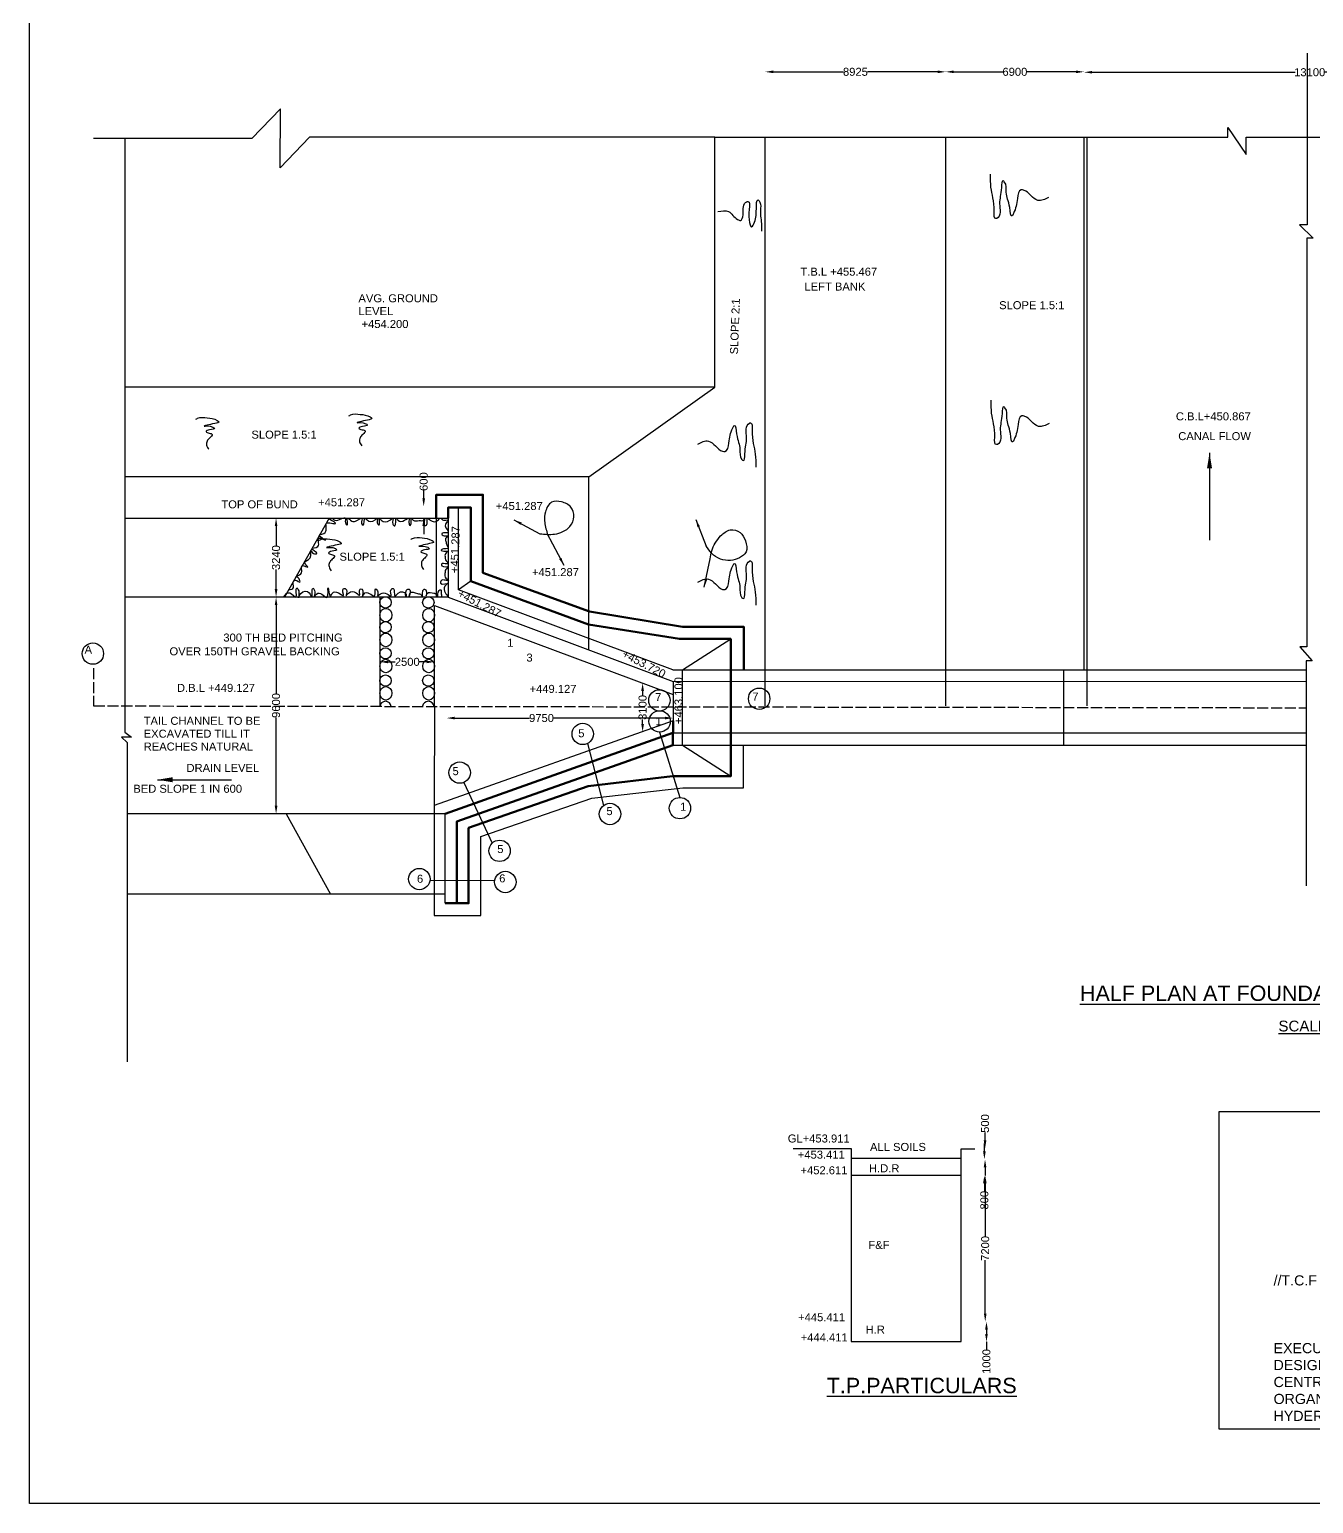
# Model space of a CAD drawing. Header units: millimetres. Extents: x 2125893 to 2182826, y 45591298 to 45629719.
# Drawn here: x 2125893 to 2146750, y 45591298 to 45615236 of the extents above; entities that cross this region are included whole.
import ezdxf

# ---------------------------------------------------------------- set-up
doc = ezdxf.new("R2010")
doc.units = ezdxf.units.MM
doc.header["$LTSCALE"] = 15
doc.header["$MEASUREMENT"] = 0
doc.header["$PDMODE"] = 32
doc.header["$PDSIZE"] = 300
doc.linetypes.add('ACAD_ISO02W100', pattern=[15, 12, -3])
for name, color, linetype in [('DIMENSIONS', 7, 'Continuous'), ('DRAWING', 2, 'Continuous'), ('TEXT', 7, 'Continuous')]:
    doc.layers.add(name, color=color, linetype=linetype)
doc.styles.get("Standard").update_dxf_attribs({"font": 'arial.ttf', "height": 130})
doc.dimstyles.get("Standard").update_dxf_attribs({"dimtxt": 130, "dimasz": 130, "dimexe": 0.18, "dimexo": 0.0625, "dimgap": 0.09, "dimtad": 0, "dimdec": 0, "dimzin": 0, "dimdsep": 46, "dimtxsty": 'Standard', "dimcen": 0.09, "dimse1": 1, "dimse2": 1, "dimadec": 0, "dimazin": 0, "dimtfac": 1, "dimtdec": 0, "dimtofl": 0, "dimtmove": 0, "dimatfit": 3, "dimfxl": 1, "dimtolj": 1, "dimtzin": 0, "dimarcsym": 0})

# ---------------------------------------------------------------- blocks, each defined once
blk = doc.blocks.new('*D76')
at = {"layer": 'Defpoints', "color": 0}
for p in [(2140776, 45614548), (2137843, 45613485), (2140776, 45613485)]:
    blk.add_point(p, dxfattribs=at)
at = {"layer": 'DIMENSIONS', "color": 0, "lineweight": -2}
for p, q in [((2137973, 45614548), (2139114, 45614548)), ((2140646, 45614548), (2139504, 45614548))]:
    blk.add_line(p, q, dxfattribs=at)
at = {"layer": 'DIMENSIONS', "color": 0}
for points in [[(2137973, 45614570), (2137973, 45614527), (2137843, 45614548)], [(2140646, 45614570), (2140646, 45614527), (2140776, 45614548)]]:
    blk.add_solid(points, dxfattribs=at)
at = {"layer": 'DIMENSIONS', "color": 0, "insert": (2139309, 45614548), "char_height": 130, "attachment_point": 5}
blk.add_mtext('\\A1;8925', dxfattribs=at)
blk = doc.blocks.new('*D77')
at = {"layer": 'Defpoints', "color": 0}
for p in [(2143023, 45614548), (2140776, 45613485), (2143023, 45613485)]:
    blk.add_point(p, dxfattribs=at)
at = {"layer": 'DIMENSIONS', "color": 0, "lineweight": -2}
for p, q in [((2140906, 45614548), (2141705, 45614548)), ((2142893, 45614548), (2142094, 45614548))]:
    blk.add_line(p, q, dxfattribs=at)
at = {"layer": 'DIMENSIONS', "color": 0}
for points in [[(2140906, 45614570), (2140906, 45614527), (2140776, 45614548)], [(2142893, 45614570), (2142893, 45614527), (2143023, 45614548)]]:
    blk.add_solid(points, dxfattribs=at)
at = {"layer": 'DIMENSIONS', "color": 0, "insert": (2141899, 45614548), "char_height": 130, "attachment_point": 5}
blk.add_mtext('\\A1;6900', dxfattribs=at)
blk = doc.blocks.new('*D78')
at = {"layer": 'Defpoints', "color": 0}
for p in [(2143023, 45614548), (2150353, 45614572), (2150353, 45614541)]:
    blk.add_point(p, dxfattribs=at)
at = {"layer": 'DIMENSIONS', "color": 0, "lineweight": -2}
for p, q in [((2143153, 45614541), (2146450, 45614541)), ((2150223, 45614541), (2146926, 45614541))]:
    blk.add_line(p, q, dxfattribs=at)
at = {"layer": 'DIMENSIONS', "color": 0}
for points in [[(2143153, 45614563), (2143153, 45614520), (2143023, 45614541)], [(2150223, 45614563), (2150223, 45614520), (2150353, 45614541)]]:
    blk.add_solid(points, dxfattribs=at)
at = {"layer": 'DIMENSIONS', "color": 0, "insert": (2146688, 45614541), "char_height": 130, "attachment_point": 5}
blk.add_mtext('\\A1;13100', dxfattribs=at)
blk = doc.blocks.new('*D90')
at = {"layer": 'Defpoints', "color": 0}
for p in [(2135847, 45604624), (2135852, 45604624), (2135837, 45603828)]:
    blk.add_point(p, dxfattribs=at)
at = {"layer": 'DIMENSIONS', "color": 0, "lineweight": -2}
for p, q in [((2135852, 45604494), (2135852, 45604420)), ((2135852, 45603958), (2135852, 45604032))]:
    blk.add_line(p, q, dxfattribs=at)
at = {"layer": 'DIMENSIONS', "color": 0}
for points in [[(2135830, 45604494), (2135874, 45604494), (2135852, 45604624)], [(2135830, 45603958), (2135874, 45603958), (2135852, 45603828)]]:
    blk.add_solid(points, dxfattribs=at)
at = {"layer": 'DIMENSIONS', "color": 0, "insert": (2135852, 45604226), "char_height": 130, "attachment_point": 5, "rotation": 90}
blk.add_mtext('\\A1;3100', dxfattribs=at)
blk = doc.blocks.new('*D91')
at = {"layer": 'Defpoints', "color": 0}
for p in [(2132669, 45604090), (2136346, 45604090), (2136346, 45604054)]:
    blk.add_point(p, dxfattribs=at)
at = {"layer": 'DIMENSIONS', "color": 0, "lineweight": -2}
for p, q in [((2132799, 45604054), (2134016, 45604054)), ((2136216, 45604054), (2134404, 45604054))]:
    blk.add_line(p, q, dxfattribs=at)
at = {"layer": 'DIMENSIONS', "color": 0}
for points in [[(2132799, 45604075), (2132799, 45604032), (2132669, 45604054)], [(2136216, 45604075), (2136216, 45604032), (2136346, 45604054)]]:
    blk.add_solid(points, dxfattribs=at)
at = {"layer": 'DIMENSIONS', "color": 0, "insert": (2134210, 45604054), "char_height": 130, "attachment_point": 5}
blk.add_mtext('\\A1;9750', dxfattribs=at)
blk = doc.blocks.new('*D92')
at = {"layer": 'Defpoints', "color": 0}
for p in [(2131584, 45604966), (2131584, 45604966), (2132473, 45604951)]:
    blk.add_point(p, dxfattribs=at)
at = {"layer": 'DIMENSIONS', "color": 0, "lineweight": -2}
for p, q in [((2131714, 45604966), (2131833, 45604966)), ((2132343, 45604966), (2132224, 45604966))]:
    blk.add_line(p, q, dxfattribs=at)
at = {"layer": 'DIMENSIONS', "color": 0}
for points in [[(2131714, 45604987), (2131714, 45604944), (2131584, 45604966)], [(2132343, 45604987), (2132343, 45604944), (2132473, 45604966)]]:
    blk.add_solid(points, dxfattribs=at)
at = {"layer": 'DIMENSIONS', "color": 0, "insert": (2132029, 45604966), "char_height": 130, "attachment_point": 5}
blk.add_mtext('\\A1;2500', dxfattribs=at)
blk = doc.blocks.new('*D93')
at = {"layer": 'Defpoints', "color": 0}
for p in [(2129898, 45606017), (2129898, 45606017), (2129898, 45602499)]:
    blk.add_point(p, dxfattribs=at)
at = {"layer": 'DIMENSIONS', "color": 0, "lineweight": -2}
for p, q in [((2129898, 45605887), (2129898, 45604452)), ((2129898, 45602629), (2129898, 45604064))]:
    blk.add_line(p, q, dxfattribs=at)
at = {"layer": 'DIMENSIONS', "color": 0}
for points in [[(2129877, 45605887), (2129920, 45605887), (2129898, 45606017)], [(2129877, 45602629), (2129920, 45602629), (2129898, 45602499)]]:
    blk.add_solid(points, dxfattribs=at)
at = {"layer": 'DIMENSIONS', "color": 0, "insert": (2129898, 45604258), "char_height": 130, "attachment_point": 5, "rotation": 90}
blk.add_mtext('\\A1;9600', dxfattribs=at)
blk = doc.blocks.new('*D94')
at = {"layer": 'Defpoints', "color": 0}
for p in [(2129898, 45607301), (2129898, 45607301), (2129898, 45606017)]:
    blk.add_point(p, dxfattribs=at)
at = {"layer": 'DIMENSIONS', "color": 0, "lineweight": -2}
for p, q in [((2129898, 45607171), (2129898, 45606853)), ((2129898, 45606147), (2129898, 45606465))]:
    blk.add_line(p, q, dxfattribs=at)
at = {"layer": 'DIMENSIONS', "color": 0}
for points in [[(2129877, 45607171), (2129920, 45607171), (2129898, 45607301)], [(2129877, 45606147), (2129920, 45606147), (2129898, 45606017)]]:
    blk.add_solid(points, dxfattribs=at)
at = {"layer": 'DIMENSIONS', "color": 0, "insert": (2129898, 45606659), "char_height": 130, "attachment_point": 5, "rotation": 90}
blk.add_mtext('\\A1;3240', dxfattribs=at)
blk = doc.blocks.new('*D95')
at = {"layer": 'Defpoints', "color": 0}
for p in [(2132296, 45607490), (2132499, 45607490), (2132499, 45607301)]:
    blk.add_point(p, dxfattribs=at)
at = {"layer": 'DIMENSIONS', "color": 0, "lineweight": -2}
for p, q in [((2132296, 45607620), (2132296, 45607750)), ((2132296, 45607171), (2132296, 45607041))]:
    blk.add_line(p, q, dxfattribs=at)
at = {"layer": 'DIMENSIONS', "color": 0}
for points in [[(2132275, 45607620), (2132318, 45607620), (2132296, 45607490)], [(2132275, 45607171), (2132318, 45607171), (2132296, 45607301)]]:
    blk.add_solid(points, dxfattribs=at)
at = {"layer": 'DIMENSIONS', "color": 0, "insert": (2132296, 45607894), "char_height": 130, "attachment_point": 5, "rotation": 90}
blk.add_mtext('\\A1;600', dxfattribs=at)
blk = doc.blocks.new('*D97')
at = {"layer": 'Defpoints', "color": 0}
for p in [(2141434, 45594253), (2141426, 45593922), (2141437, 45593922)]:
    blk.add_point(p, dxfattribs=at)
at = {"layer": 'DIMENSIONS', "color": 0, "lineweight": -2}
for p, q in [((2141437, 45594123), (2141437, 45594052)), ((2141437, 45593922), (2141437, 45593792))]:
    blk.add_line(p, q, dxfattribs=at)
at = {"layer": 'DIMENSIONS', "color": 0}
for points in [[(2141416, 45594123), (2141459, 45594123), (2141437, 45594253)], [(2141416, 45594052), (2141459, 45594052), (2141437, 45593922)]]:
    blk.add_solid(points, dxfattribs=at)
at = {"layer": 'DIMENSIONS', "color": 0, "insert": (2141437, 45593604), "char_height": 130, "attachment_point": 5, "rotation": 90}
blk.add_mtext('\\A1;1000', dxfattribs=at)
blk = doc.blocks.new('*D98')
at = {"layer": 'Defpoints', "color": 0}
for p in [(2141413, 45596630), (2141417, 45596630), (2141434, 45594253)]:
    blk.add_point(p, dxfattribs=at)
at = {"layer": 'DIMENSIONS', "color": 0, "lineweight": -2}
for p, q in [((2141417, 45596500), (2141417, 45595635)), ((2141417, 45594383), (2141417, 45595248))]:
    blk.add_line(p, q, dxfattribs=at)
at = {"layer": 'DIMENSIONS', "color": 0}
for points in [[(2141396, 45596500), (2141439, 45596500), (2141417, 45596630)], [(2141396, 45594383), (2141439, 45594383), (2141417, 45594253)]]:
    blk.add_solid(points, dxfattribs=at)
at = {"layer": 'DIMENSIONS', "color": 0, "insert": (2141417, 45595441), "char_height": 130, "attachment_point": 5, "rotation": 90}
blk.add_mtext('\\A1;7200', dxfattribs=at)
blk = doc.blocks.new('*D99')
at = {"layer": 'Defpoints', "color": 0}
for p in [(2141414, 45597065), (2141422, 45597065), (2141424, 45596887)]:
    blk.add_point(p, dxfattribs=at)
at = {"layer": 'DIMENSIONS', "color": 0, "lineweight": -2}
for p, q in [((2141414, 45597195), (2141414, 45597325)), ((2141414, 45596757), (2141414, 45596627))]:
    blk.add_line(p, q, dxfattribs=at)
at = {"layer": 'DIMENSIONS', "color": 0}
for points in [[(2141393, 45597195), (2141436, 45597195), (2141414, 45597065)], [(2141393, 45596757), (2141436, 45596757), (2141414, 45596887)]]:
    blk.add_solid(points, dxfattribs=at)
at = {"layer": 'DIMENSIONS', "color": 0, "insert": (2141414, 45597469), "char_height": 130, "attachment_point": 5, "rotation": 90}
blk.add_mtext('\\A1;500', dxfattribs=at)
blk = doc.blocks.new('*D100')
at = {"layer": 'Defpoints', "color": 0}
for p in [(2141414, 45596887), (2141403, 45596627), (2141414, 45596627)]:
    blk.add_point(p, dxfattribs=at)
at = {"layer": 'DIMENSIONS', "color": 0, "lineweight": -2}
for p, q in [((2141403, 45597017), (2141403, 45597147)), ((2141403, 45596497), (2141403, 45596367))]:
    blk.add_line(p, q, dxfattribs=at)
at = {"layer": 'DIMENSIONS', "color": 0}
for points in [[(2141382, 45597017), (2141425, 45597017), (2141403, 45596887)], [(2141382, 45596497), (2141425, 45596497), (2141403, 45596627)]]:
    blk.add_solid(points, dxfattribs=at)
at = {"layer": 'DIMENSIONS', "color": 0, "insert": (2141403, 45596224), "char_height": 130, "attachment_point": 5, "rotation": 90}
blk.add_mtext('\\A1;800', dxfattribs=at)

msp = doc.modelspace()

# ---------------------------------------------------------------- linework, layer by layer
at = {"layer": 'DIMENSIONS', "color": 0}
for points in [[(2182520.7, 45591297.9), (2125892.7, 45591297.9), (2125892.7, 45629719.1), (2182520.7, 45629719.1)], [(2150527.9, 45592505.8), (2145219.6, 45592505.8), (2145219.6, 45597663.5), (2150527.9, 45597663.5)]]:
    msp.add_lwpolyline(points, close=True, dxfattribs=at)
for points in [[(2132499.1, 45607301.3), (2132499.1, 45606016.7)], [(2142689.8, 45604839.1), (2142689.8, 45603614.9)], [(2136128.5, 45603824.7), (2136458.6, 45602764)], [(2134956.6, 45603639.9), (2135218.3, 45602634.6)], [(2132947.8, 45603008.9), (2133409.5, 45602023.7)], [(2130062.6, 45602499.4), (2130779.9, 45601192.8)], [(2132397.3, 45601414.2), (2133450.9, 45601419.1)], [(2138297.9, 45597061.2), (2139241.4, 45597061.2), (2139241.4, 45593928.3), (2141026.4, 45593928.3), (2141026.4, 45597056.2), (2141247.2, 45597056.2)], [(2139241.4, 45596907.5), (2141026.4, 45596907.5)], [(2141026.4, 45596625.5), (2139241.4, 45596625.5)]]:
    msp.add_lwpolyline(points, dxfattribs=at)
for centre in [(2126922.1, 45605101.1), (2136124.7, 45604340.1), (2137745.5, 45604366.7), (2136128.5, 45603998.3), (2134879.9, 45603795.6), (2132880.5, 45603168.9), (2136458.6, 45602590.4), (2135322, 45602495.4), (2133528.7, 45601897.5), (2132225.6, 45601439.4), (2133622.3, 45601391.2)]:
    msp.add_circle(centre, 173.6, dxfattribs=at)
for centre, major_axis, ratio in [((2131676, 45605931.1), (-93.3, -0.6), 0.9727888), ((2132371.6, 45605931.1), (-93.3, -0.6), 0.9727888), ((2131676, 45605529.5), (-93.3, -0.6), 0.9727888), ((2131681.7, 45605725), (0, -110.5), 0.8735631), ((2132371.6, 45605529.5), (-93.3, -0.6), 0.9727888), ((2132377.4, 45605725), (0, -110.5), 0.8735631), ((2131681.7, 45605323.3), (0, -110.5), 0.8735631), ((2132377.4, 45605323.3), (0, -110.5), 0.8735631), ((2131676, 45605104.5), (-93.3, -0.6), 0.9727888), ((2132371.6, 45605104.5), (-93.3, -0.6), 0.9727888), ((2131681.7, 45604898.4), (0, -110.5), 0.8735631), ((2132377.4, 45604898.4), (0, -110.5), 0.8735631), ((2131676, 45604662.3), (-93.3, -0.6), 0.9727888), ((2132371.6, 45604662.3), (-93.3, -0.6), 0.9727888), ((2131681.7, 45604456.2), (0, -110.5), 0.8735631), ((2132377.4, 45604456.2), (0, -110.5), 0.8735631)]:
    msp.add_ellipse(centre, major_axis=major_axis, ratio=ratio, dxfattribs=at)
for centre in [(2131676, 45604235.3), (2132371.6, 45604235.3)]:
    msp.add_ellipse(centre, major_axis=(-93.3, -0.6), ratio=0.9727888, start_param=3.2295936, end_param=6.178019, dxfattribs=at)
for points in [[(2142445.2, 45612509.7), (2142271.3, 45612461.2), (2142158, 45612540), (2142040.7, 45612626.9), (2142003.7, 45612631), (2141941.7, 45612493.1), (2141874.9, 45612246.1), (2141852, 45612207.3), (2141815.1, 45612343.7), (2141759.3, 45612592.1), (2141727.4, 45612762.4), (2141709.4, 45612776.3), (2141680.5, 45612670.8), (2141651.6, 45612405.5), (2141604.6, 45612168.1), (2141590.7, 45612164.1), (2141560.7, 45612279.1), (2141510.9, 45612672.9), (2141500.9, 45612884)], [(2137072.5, 45612278.1), (2137249.4, 45612278.1), (2137395.9, 45612148.8), (2137440.4, 45612134.7), (2137482.9, 45612223.5), (2137543.6, 45612439), (2137560.8, 45612443), (2137582, 45612313.8), (2137636.6, 45612042.1), (2137656.8, 45612079.4), (2137699.3, 45612324.9), (2137727.6, 45612467.3), (2137756.9, 45612432.9), (2137766, 45612299.6), (2137785.3, 45612051.7), (2137783.2, 45611959.8)], [(2142455.8, 45608839.4), (2142281.9, 45608790.9), (2142168.6, 45608869.8), (2142051.3, 45608956.7), (2142014.3, 45608960.7), (2141952.4, 45608822.8), (2141885.6, 45608575.9), (2141862.6, 45608537), (2141825.8, 45608673.5), (2141769.9, 45608921.9), (2141738, 45609092.1), (2141720.1, 45609106.1), (2141691.2, 45609000.5), (2141662.2, 45608735.2), (2141615.2, 45608497.8), (2141601.3, 45608493.8), (2141571.3, 45608608.8), (2141521.5, 45609002.6), (2141511.5, 45609213.7)], [(2131081.7, 45608960.5), (2131107.8, 45608977.1), (2131266, 45608985.6), (2131427.5, 45608942.8), (2131453, 45608922), (2131386, 45608893.7), (2131213.8, 45608849.6), (2131356.8, 45608834.3), (2131380, 45608814.4), (2131303.1, 45608791.2), (2131245, 45608760.8), (2131294.5, 45608736.8), (2131344.4, 45608714.7), (2131307.2, 45608659.2), (2131262.2, 45608606.4), (2131255, 45608540.5), (2131289.2, 45608473.1)], [(2128597.4, 45608905), (2128623.4, 45608921.7), (2128781.6, 45608930.2), (2128943.2, 45608887.4), (2128968.6, 45608866.6), (2128901.6, 45608838.2), (2128729.5, 45608794.2), (2128872.4, 45608778.8), (2128895.7, 45608759), (2128818.8, 45608735.7), (2128760.6, 45608705.4), (2128810.1, 45608681.4), (2128860, 45608659.3), (2128822.8, 45608603.7), (2128777.8, 45608551), (2128770.6, 45608485.1), (2128804.8, 45608417.7)], [(2136747.8, 45608502.6), (2136921.8, 45608551.1), (2137035, 45608472.3), (2137152.3, 45608385.4), (2137189.3, 45608381.3), (2137251.3, 45608519.2), (2137318.1, 45608766.2), (2137341, 45608805), (2137377.9, 45608668.6), (2137433.8, 45608420.2), (2137465.7, 45608249.9), (2137483.6, 45608236), (2137512.5, 45608341.5), (2137541.5, 45608606.8), (2137588.4, 45608844.2), (2137602.4, 45608848.2), (2137632.3, 45608733.2), (2137682.2, 45608339.4), (2137692.1, 45608128.3)], [(2134185, 45607046.8), (2134421.7, 45607041.2), (2134671.3, 45607165.9), (2134736.2, 45607324.1), (2134688, 45607477.2), (2134533.6, 45607563.6), (2134373.7, 45607557.1), (2134273, 45607401.7), (2134258.8, 45607257.3), (2134302.8, 45607051.2)], [(2130103.6, 45606137.5), (2130181.4, 45606173.6), (2130185.4, 45606282.1), (2130212.6, 45606291.9), (2130283.7, 45606262.8), (2130271.8, 45606316.6), (2130225.6, 45606353.2), (2130302, 45606395.1), (2130324.8, 45606528.6), (2130411.7, 45606505.8), (2130366.5, 45606574.6), (2130451.7, 45606653.9), (2130464, 45606774.6), (2130504.4, 45606725.9), (2130561.4, 45606728.1), (2130479.1, 45606801.3), (2130578.7, 45606842), (2130593.7, 45606975.4), (2130699.2, 45606939.9), (2130602.2, 45607018.9), (2130698.3, 45607069.7), (2130716.2, 45607220.6), (2130796.2, 45607218.1), (2130865.1, 45607210.6), (2130753.8, 45607286.9)], [(2130811.2, 45607301.3), (2130852.8, 45607266.6), (2131023.5, 45607301.3), (2131026.5, 45607225.1), (2131052.2, 45607185.8), (2131060.5, 45607301.3), (2131130, 45607252.3), (2131187.8, 45607252.3), (2131296.6, 45607301.3), (2131288.3, 45607213.8), (2131312.4, 45607185.1), (2131344.9, 45607301.3), (2131375.9, 45607270.4), (2131506.6, 45607272.7), (2131549.6, 45607301.3), (2131542.1, 45607228.9), (2131566.3, 45607189.6), (2131578.3, 45607241.7), (2131578.3, 45607301.3), (2131607.1, 45607267.4), (2131744.9, 45607265.8), (2131797.8, 45607301.3), (2131794.8, 45607203.2), (2131827.2, 45607173), (2131849.1, 45607301.3), (2131878.6, 45607267.4), (2131984.4, 45607265.1), (2132059.2, 45607301.3), (2132055.4, 45607228.9), (2132074.3, 45607182.8), (2132094.7, 45607231.1), (2132094.7, 45607301.3), (2132127.2, 45607265.8), (2132221.6, 45607261.3), (2132300.9, 45607274.5), (2132309.5, 45607301.3), (2132305.1, 45607249.4), (2132316.7, 45607180), (2132339.8, 45607184.3), (2132355.6, 45607301.3), (2132403.2, 45607269.6), (2132522.6, 45607260.6), (2132570.2, 45607301.3), (2132604.2, 45607272.6), (2132655.6, 45607268.1), (2132705.4, 45607272.6)], [(2132694.8, 45607271.8), (2132675.2, 45607243.2), (2132647.2, 45607176.8), (2132694.8, 45607069.1), (2132617.1, 45607060.1), (2132589.1, 45607048.8), (2132626.2, 45607013.3), (2132686.6, 45607010.3), (2132651.8, 45606968), (2132659.4, 45606910.6), (2132678.3, 45606848), (2132694.8, 45606812.5), (2132663.2, 45606803.7), (2132604.2, 45606798.4), (2132579.3, 45606781.1), (2132652.6, 45606765.2), (2132683.6, 45606760.7), (2132648.8, 45606722.9), (2132645, 45606662.6), (2132648.1, 45606625.6), (2132694.8, 45606562.9), (2132617.8, 45606562.2), (2132585.4, 45606554.6), (2132591.4, 45606527.5), (2132694.8, 45606510.1), (2132654.9, 45606465), (2132642, 45606401.6), (2132657.2, 45606324.7), (2132702.5, 45606288.4), (2132649.6, 45606292.2), (2132579.3, 45606283.9), (2132570.3, 45606242.4), (2132694.8, 45606242.4), (2132641.3, 45606197.1), (2132646.6, 45606090.2), (2132694.8, 45606024.5)], [(2136949.5, 45606641.3), (2136974.3, 45606768), (2137119.9, 45607010.6), (2137274, 45607108.1), (2137435.2, 45607069.5), (2137522.6, 45606931.5), (2137533, 45606751.1), (2137426.4, 45606657.7), (2137278.6, 45606613.3), (2137115.6, 45606636.6), (2136972.6, 45606730.5), (2136885.9, 45606846.7)], [(2130586, 45606932.9), (2130612, 45606949.5), (2130770.2, 45606958), (2130931.8, 45606915.2), (2130957.2, 45606894.4), (2130890.2, 45606866.1), (2130718.1, 45606822), (2130861, 45606806.7), (2130884.3, 45606786.8), (2130807.4, 45606763.6), (2130749.2, 45606733.2), (2130798.7, 45606709.2), (2130848.6, 45606687.1), (2130811.4, 45606631.6), (2130766.4, 45606578.8), (2130759.2, 45606512.9), (2130793.5, 45606445.5)], [(2132086.5, 45606953.4), (2132112.6, 45606970.1), (2132270.8, 45606978.6), (2132432.4, 45606935.8), (2132457.8, 45606915), (2132390.8, 45606886.6), (2132218.6, 45606842.6), (2132361.6, 45606827.2), (2132384.8, 45606807.4), (2132307.9, 45606784.1), (2132249.8, 45606753.8), (2132299.3, 45606729.8), (2132349.2, 45606707.7), (2132312, 45606652.2), (2132267, 45606599.4), (2132259.8, 45606533.5), (2132294, 45606466.1)], [(2136747.8, 45606261.3), (2136921.8, 45606309.8), (2137035, 45606231), (2137152.3, 45606144.1), (2137189.4, 45606140.1), (2137251.3, 45606277.9), (2137318.1, 45606524.9), (2137341, 45606563.8), (2137377.9, 45606427.3), (2137433.8, 45606178.9), (2137465.7, 45606008.6), (2137483.6, 45605994.7), (2137512.5, 45606100.3), (2137541.5, 45606365.6), (2137588.4, 45606603), (2137602.4, 45606607), (2137632.3, 45606492), (2137682.2, 45606098.2), (2137692.2, 45605887.1)], [(2130021.4, 45606016.7), (2130121.9, 45606088.8), (2130219.4, 45606016.7), (2130235.8, 45606168.8), (2130265.7, 45606117.7), (2130260.9, 45606004.8), (2130299.5, 45606077.2), (2130438.5, 45606084.9), (2130479.1, 45606016.7), (2130497.4, 45606163), (2130525.4, 45606105.2), (2130519.6, 45606029), (2130576.6, 45606080.1), (2130727.2, 45606016.7), (2130742.6, 45606165.9), (2130783.2, 45606030.9), (2130809.7, 45606079), (2130912, 45606087.7), (2130991.2, 45606041.4), (2130991.2, 45606156.2), (2131043.3, 45606135.9), (2131034.6, 45606038.5), (2131075.2, 45606082.9), (2131201.7, 45606085.8), (2131254.8, 45606048.2), (2131263.4, 45606145.6), (2131296.3, 45606146.5), (2131302.1, 45606034.7), (2131342.6, 45606084.8), (2131501.9, 45606043.3), (2131516.4, 45606150.4), (2131550.2, 45606103.1), (2131550.2, 45606037.5), (2131593.4, 45606070.4), (2131699.6, 45606071.3), (2131768.2, 45606037.6), (2131765.3, 45606143.7), (2131799.1, 45606158.2), (2131819.3, 45606064.6), (2131825.1, 45606040.5), (2131882.1, 45606083.9), (2132004.7, 45606073.3), (2132012.4, 45606051.1), (2132012.4, 45606027.9), (2132015.3, 45606132.1), (2132058.8, 45606147.5), (2132069.4, 45606063.6), (2132062.6, 45606034.7), (2132072.3, 45606076.2), (2132195.9, 45606074.2), (2132255.7, 45606054.9), (2132273.1, 45606016.7), (2132302.1, 45606149.5), (2132336.8, 45606121.5), (2132335.9, 45606039.5), (2132350.3, 45606078.1), (2132462.3, 45606082), (2132484.5, 45606077.1), (2132521.2, 45606031.8), (2132546.3, 45606124.4), (2132573.3, 45606136), (2132581.1, 45606088.7), (2132587.8, 45606028.9)]]:
    msp.add_spline(points, degree=3, dxfattribs=at)
at = {"layer": 'DRAWING', "color": 0}
for points in [[(2146644.7, 45614851.8), (2146644.7, 45612062.6), (2146520.8, 45612062.6), (2146741.4, 45611846.9), (2146640.8, 45611846.9), (2146640.8, 45605210.2), (2146526.6, 45605210.2), (2146730.1, 45604982.9), (2146632.4, 45604982.9), (2146632.4, 45601327.2)], [(2134979.5, 45605160), (2134979.5, 45607972.5), (2137023.9, 45609426.7), (2137023.9, 45613485.4), (2130442.1, 45613485.4), (2129963.2, 45612987), (2129968.5, 45613949.4), (2129505.6, 45613465.6), (2126930.6, 45613465.6)], [(2137023.9, 45613485.4), (2145360.1, 45613485.4), (2145360.1, 45613644.5), (2145655.9, 45613208.2), (2145655.9, 45613485.4), (2147463.3, 45613485.4)], [(2127442.8, 45613465.6), (2127442.8, 45603825.4), (2127549.4, 45603743.4), (2127385.3, 45603743.4), (2127478.8, 45603654.3), (2127478.8, 45598472.6)], [(2137842.5, 45604251.4), (2137842.5, 45613485.4)], [(2140775.9, 45604251.4), (2140775.9, 45613485.4)], [(2143023, 45604839.1), (2143023, 45613485.4)], [(2143074.6, 45604251.4), (2143074.6, 45613485.4)], [(2137023.9, 45609426.7), (2127442.8, 45609426.7)], [(2134979.5, 45607972.5), (2127442.8, 45607972.5)], [(2127442.8, 45607301.3), (2132694.8, 45607301.3), (2132694.8, 45606016.7), (2127442.8, 45606016.7)], [(2130761.9, 45607301.3), (2130035.3, 45606016.7)], [(2136345.4, 45604839.1), (2132859.3, 45606136.8), (2132859.3, 45607474.2)], [(2133060.5, 45606274.6), (2132859.3, 45606136.8)], [(2131584.2, 45606016.7), (2131584.2, 45604251.4)], [(2132694.8, 45606016.7), (2136346.1, 45604647.5), (2136346.1, 45604008.2), (2132464.5, 45602634.8), (2132464.5, 45600846.2), (2133224, 45600846.2), (2133224, 45602131.3), (2135029.8, 45602753.3), (2136503.3, 45602919.9), (2137489.5, 45602919.9), (2137489.5, 45603614.7)], [(2132472.8, 45604251.4), (2132472.8, 45605879.1), (2136346.1, 45604438.7)], [(2136498.4, 45604839.1), (2137283.8, 45605338.6)], [(2136498.4, 45603614.9), (2136498.4, 45604839.1)], [(2132472.8, 45604251.4), (2132464.5, 45602634.8)], [(2136498.4, 45603614.9), (2137283.8, 45603109.1)], [(2132646.4, 45601046.7), (2132646.4, 45602499.4), (2127478.8, 45602499.4)], [(2132646.4, 45601192.8), (2127478.8, 45601192.8)]]:
    msp.add_lwpolyline(points, dxfattribs=at)
at = {"layer": 'DRAWING', "color": 0, "lineweight": 100}
for points in [[(2132499.1, 45607301.3), (2132499.1, 45607679.5), (2133257.8, 45607679.5), (2133257.8, 45606413), (2134988.6, 45605781.6), (2136501.6, 45605536.2), (2137494.8, 45605536.2), (2137494.8, 45604839.1)], [(2132646.4, 45601046.7), (2133024, 45601046.7), (2133024, 45602270), (2134966.7, 45602950.2), (2136337.3, 45603109.1), (2137283.8, 45603109.1), (2137283.8, 45605338.6), (2136450.5, 45605338.6), (2134972.7, 45605570.4), (2133060.5, 45606274.6), (2133060.5, 45607474.2), (2132694.8, 45607474.2), (2132694.8, 45607301.3)], [(2136346.1, 45604008.2), (2136345.4, 45603614.9)], [(2132646.4, 45602499.4), (2136345.4, 45603814)], [(2132835.2, 45601046.7), (2132835.2, 45602376.1), (2136345.4, 45603614.9)]]:
    msp.add_lwpolyline(points, dxfattribs=at)
at = {"layer": 'DRAWING', "color": 0, "linetype": 'ACAD_ISO02W100'}
msp.add_lwpolyline([(2126934.6, 45604863.3), (2126934.6, 45604251.4), (2146632.4, 45604220.8)], dxfattribs=at)
at = {"layer": 'DRAWING', "color": 0, "ltscale": 15}
for points in [[(2136345.4, 45604839.1), (2146632.4, 45604839.1)], [(2136346.1, 45604647.5), (2146632.4, 45604653.7)], [(2136345.4, 45603814), (2146632.4, 45603814)], [(2136345.4, 45603614.9), (2146632.4, 45603614.9)]]:
    msp.add_lwpolyline(points, dxfattribs=at)

# ---------------------------------------------------------------- texts
at = {"layer": 'DIMENSIONS', "color": 0, "insert": (2146101.4, 45595004.2), "char_height": 165, "width": 3158.486, "attachment_point": 1}
msp.add_mtext('//T.C.F // \\P\\P\\P\\PEXECUTIVE ENGINEER  \\PDESIGNS CIRCLE  \\PCENTRAL DESIGNS ORGANISATION HYDERABAD', dxfattribs=at)
at = {"layer": 'TEXT', "color": 0}
for s, height, p in [('T.B.L +455.467', 130, (2138415.3, 45611238.1)), ('LEFT BANK', 130, (2138481.7, 45610996.1)), ('AVG. GROUND ', 130, (2131236, 45610805.7)), ('LEVEL', 130, (2131236, 45610596.9)), ('SLOPE 1.5:1', 130, (2141643.1, 45610693.8)), (' +454.200', 130, (2131236, 45610388)), ('C.B.L+450.867', 130, (2144514, 45608888.7)), ('SLOPE 1.5:1', 130, (2129497.9, 45608591.4)), ('CANAL FLOW', 130, (2144552.4, 45608567.1)), ('TOP OF BUND', 130, (2129010, 45607459.7)), ('+451.287', 130, (2130581.2, 45607492.8)), ('+451.287', 130, (2133467.8, 45607432.5)), ('SLOPE 1.5:1', 130, (2130928.6, 45606608.9)), ('+451.287', 130, (2134054.9, 45606358.7)), ('300 TH BED PITCHING ', 130, (2129042, 45605296)), ('A', 130, (2126788, 45605100)), ('OVER 150TH GRAVEL BACKING', 130, (2128167, 45605072.7)), ('1', 130, (2133654.2, 45605210.9)), ('3', 130, (2133964.8, 45604970.4)), ('D.B.L +449.127', 130, (2128288.6, 45604479.1)), ('+449.127', 130, (2134015.3, 45604462.2)), ('7', 130, (2136055.5, 45604328)), ('7', 130, (2137633.5, 45604337.6)), ('TAIL CHANNEL TO BE ', 130, (2127748, 45603943.7)), ('1', 130, (2136060.4, 45603936.3)), ('EXCAVATED TILL IT', 130, (2127748, 45603734.9)), ('5', 130, (2134806.5, 45603741.4)), ('REACHES NATURAL ', 130, (2127748, 45603526)), ('DRAIN LEVEL', 130, (2128443, 45603178.8)), ('5', 130, (2132764, 45603126.4)), ('BED SLOPE 1 IN 600', 130, (2127579.5, 45602840.6)), ('5', 130, (2135264.1, 45602477.8)), ('1', 130, (2136460.2, 45602548.5)), ('5', 130, (2133490.9, 45601861.4)), ('6', 130, (2132186.4, 45601379.1)), ('6', 130, (2133522.2, 45601385.4)), ('%%UHALF PLAN AT FOUNDATION AND HALF PLAN AT TOP', 250, (2142956.5, 45599459.9)), ('%%USCALE 1:200', 175, (2146180, 45598964.8)), ('GL+453.911', 130, (2138209.8, 45597160.8)), ('+453.411', 130, (2138373.2, 45596898.5)), ('ALL SOILS', 130, (2139546, 45597023.8)), ('+452.611', 130, (2138416.9, 45596645)), ('H.D.R', 130, (2139529.1, 45596677.1)), ('F&F', 130, (2139519.5, 45595433.3)), ('+445.411', 130, (2138378.3, 45594259)), ('H.R', 130, (2139473.9, 45594057.4)), ('+444.411', 130, (2138419.5, 45593929.9)), ('%%UT.P.PARTICULARS', 250, (2138842.8, 45593089.1))]:
    msp.add_text(s, height=height, dxfattribs=at).set_placement(p)
for s, rotation, p in [('SLOPE 2:1', 87.99571, (2137400.7, 45609957.8)), ('+451.287', 88.17638, (2132859.3, 45606406.1)), ('+451.287', 332.38056, (2132834.3, 45606034.5)), ('+453.720', 332.56521, (2135506.5, 45605053.1)), ('+463.100', 89.9111, (2136498.4, 45603955.4))]:
    msp.add_text(s, height=130, rotation=rotation, dxfattribs=at).set_placement(p)

# ---------------------------------------------------------------- dimensions: what is measured, and where the dimension line sits
at = {"layer": 'DIMENSIONS', "color": 0}
for base, p1, p2, text, picture, middle in [((2140775.9, 45614548.2), (2137842.5, 45613485.4), (2140775.9, 45613485.4), '8925', '*D76', (2139309.2, 45614548.2)), ((2143023, 45614548.2), (2140775.9, 45613485.4), (2143023, 45613485.4), '6900', '*D77', (2141899.5, 45614548.2)), ((2150353, 45614541.3), (2143023, 45614548.2), (2150353, 45614572), '13100', '*D78', (2146688, 45614541.3)), ((2131584.2, 45604965.7), (2132472.8, 45604950.8), (2131584.2, 45604965.7), '2500', '*D92', (2132028.5, 45604965.7))]:
    dim = msp.add_linear_dim(base=base, p1=p1, p2=p2, text=text, dimstyle='Standard', dxfattribs=at)
    dim.commit()
    dim.dimension.update_dxf_attribs({"geometry": picture, "text_midpoint": middle})
for base, p1, p2, text, picture, middle in [((2132296.5, 45607490.4), (2132499.1, 45607301.3), (2132499.1, 45607490.4), '600', '*D95', (2132296.5, 45607894.3)), ((2129898.2, 45607301.3), (2129898.2, 45606016.7), (2129898.2, 45607301.3), '3240', '*D94', (2129898.2, 45606659)), ((2129898.2, 45606016.7), (2129898.2, 45602499.4), (2129898.2, 45606016.7), '9600', '*D93', (2129898.2, 45604258.1)), ((2135852.1, 45604624.2), (2135836.8, 45603828), (2135847.3, 45604624.2), '3100', '*D90', (2135852.1, 45604226.1)), ((2141414.3, 45597065.3), (2141423.5, 45596887.1), (2141421.6, 45597065.3), '500', '*D99', (2141414.3, 45597468.8)), ((2141403.5, 45596627.1), (2141414.3, 45596887.1), (2141414.3, 45596627.1), '800', '*D100', (2141403.5, 45596223.5)), ((2141417.3, 45596629.8), (2141434.1, 45594252.8), (2141413.1, 45596629.8), '7200', '*D98', (2141417.3, 45595441.3)), ((2141437.3, 45593921.8), (2141434.1, 45594252.8), (2141426.2, 45593921.8), '1000', '*D97', (2141437.3, 45593603.9))]:
    dim = msp.add_linear_dim(base=base, p1=p1, p2=p2, angle=90, text=text, dimstyle='Standard', dxfattribs=at)
    dim.commit()
    dim.dimension.update_dxf_attribs({"geometry": picture, "text_midpoint": middle})
dim = msp.add_linear_dim(base=(2136346.1, 45604053.6), p1=(2132668.8, 45604090), p2=(2136346.1, 45604090), text='9750', dimstyle='Standard', dxfattribs=at)
dim.commit()
dim.dimension.update_dxf_attribs({"geometry": '*D91', "text_midpoint": (2134210.3, 45604053.6), "dimtype": 160})

# ---------------------------------------------------------------- leaders
for points, override in [([(2145060.6, 45608359.4), (2145060.6, 45606941.6)], {"dimasz": 250, "dimgap": 0.09, "dimtad": 0}), ([(2136715, 45607280.4), (2136885.9, 45606846.7)], {"dimgap": 0.09, "dimtad": 0}), ([(2133762.9, 45607271), (2134185, 45607046.8)], {"dimgap": 0.09, "dimtad": 0}), ([(2134576.1, 45606529.5), (2134302.8, 45607051.2)], {"dimgap": 0.09, "dimtad": 0}), ([(2136853.8, 45606178.2), (2136949.5, 45606641.3)], {"dimgap": 0.09, "dimtad": 0}), ([(2127969.6, 45603051.7), (2129175.6, 45603051.7)], {"dimasz": 250, "dimgap": 0.09, "dimtad": 0})]:
    msp.add_leader(points, dimstyle='Standard', override=override, dxfattribs=at)

doc.saveas('drawing.dxf')
